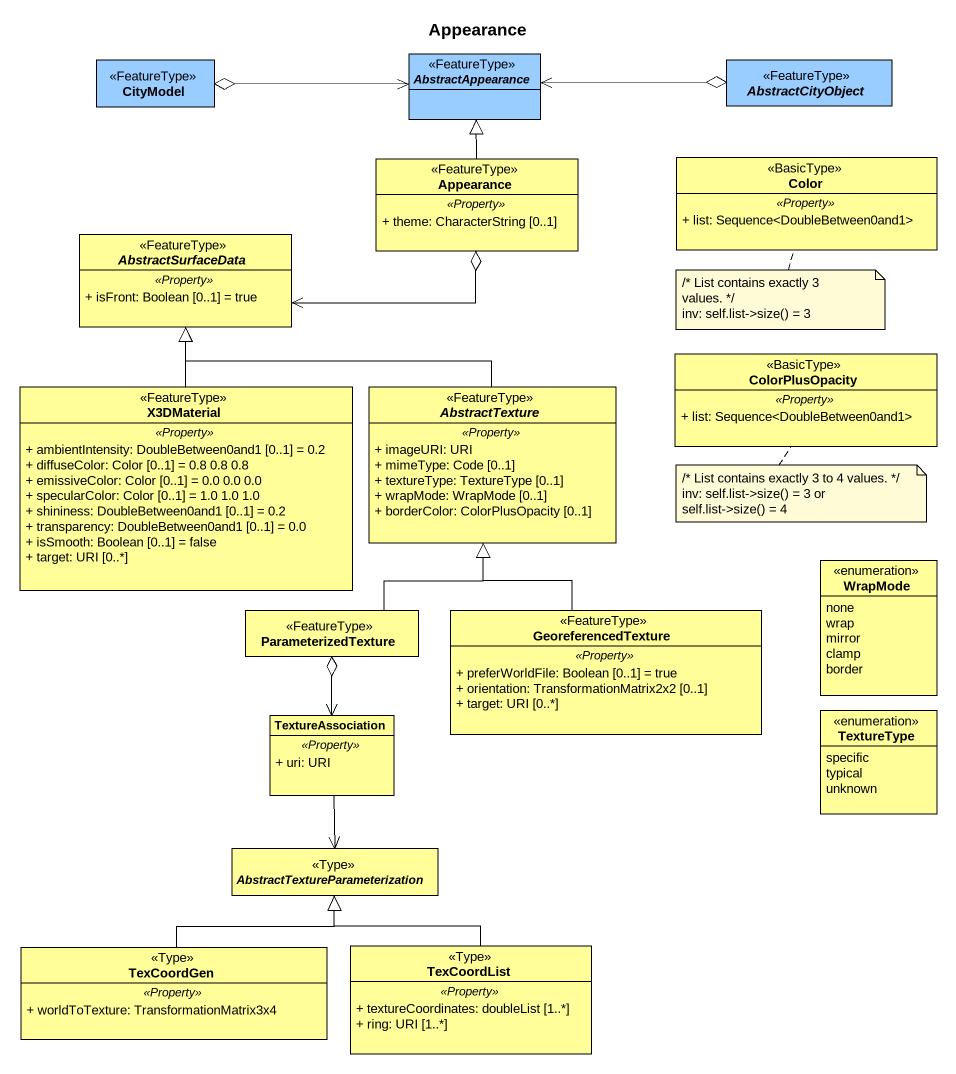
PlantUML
@startuml
title Appearance
hide circle
hide empty members
skinparam classAttributeIconSize 0
class CityModel <<FeatureType>> #99CCFF
abstract class AbstractAppearance <<FeatureType>> #99CCFF
abstract class AbstractCityObject <<FeatureType>> #99CCFF
class Appearance <<FeatureType>> #FFFE99 {
  .. <<Property>> ..
  + theme: CharacterString [0..1]
}
class Color <<BasicType>> #FFFE99 {
  .. <<Property>> ..
  + list: Sequence<DoubleBetween0and1>
}
abstract class AbstractSurfaceData <<FeatureType>> #FFFE99 {
  .. <<Property>> ..
  + isFront: Boolean [0..1] = true
}
class X3DMaterial <<FeatureType>> #FFFE99 {
  .. <<Property>> ..
  + ambientIntensity: DoubleBetween0and1 [0..1] = 0.2
  + diffuseColor: Color [0..1] = 0.8 0.8 0.8
  + emissiveColor: Color [0..1] = 0.0 0.0 0.0
  + specularColor: Color [0..1] = 1.0 1.0 1.0
  + shininess: DoubleBetween0and1 [0..1] = 0.2
  + transparency: DoubleBetween0and1 [0..1] = 0.0
  + isSmooth: Boolean [0..1] = false
  + target: URI [0..*]
}
abstract class AbstractTexture <<FeatureType>> #FFFE99 {
  .. <<Property>> ..
  + imageURI: URI
  + mimeType: Code [0..1]
  + textureType: TextureType [0..1]
  + wrapMode: WrapMode [0..1]
  + borderColor: ColorPlusOpacity [0..1]
}
class ColorPlusOpacity <<BasicType>> #FFFE99 {
  .. <<Property>> ..
  + list: Sequence<DoubleBetween0and1>
}
enum WrapMode #FFFE99 {
  none
  wrap
  mirror
  clamp
  border
}
class ParameterizedTexture <<FeatureType>> #FFFE99
class GeoreferencedTexture <<FeatureType>> #FFFE99 {
  .. <<Property>> ..
  + preferWorldFile: Boolean [0..1] = true
  + orientation: TransformationMatrix2x2 [0..1]
  + target: URI [0..*]
}
class TextureAssociation #FFFE99 {
  .. <<Property>> ..
  + uri: URI
}
enum TextureType #FFFE99 {
  specific
  typical
  unknown
}
abstract class "AbstractTextureParameterization" as AbstractTextureParameterizat <<Type>> #FFFE99
class TexCoordGen <<Type>> #FFFE99 {
  .. <<Property>> ..
  + worldToTexture: TransformationMatrix3x4
}
class TexCoordList <<Type>> #FFFE99 {
  .. <<Property>> ..
  + textureCoordinates: doubleList [1..*]
  + ring: URI [1..*]
}
AbstractAppearance <-left-o CityModel
AbstractAppearance <-right-o AbstractCityObject
Appearance -up-|> AbstractAppearance
AbstractSurfaceData <-right-o Appearance
X3DMaterial -up-|> AbstractSurfaceData
AbstractTexture -up-|> AbstractSurfaceData
ParameterizedTexture -up-|> AbstractTexture
GeoreferencedTexture -up-|> AbstractTexture
TextureAssociation <-up-o ParameterizedTexture
TextureAssociation --> AbstractTextureParameterizat
TexCoordGen -up-|> AbstractTextureParameterizat
TexCoordList -up-|> AbstractTextureParameterizat
note bottom of Color
  /* List contains exactly 3 values. */
  inv: self.list->size() = 3
end note
note bottom of ColorPlusOpacity
  /* List contains exactly 3 to 4 values. */
  inv: self.list->size() = 3 or self.list->size() = 4
end note
@enduml
